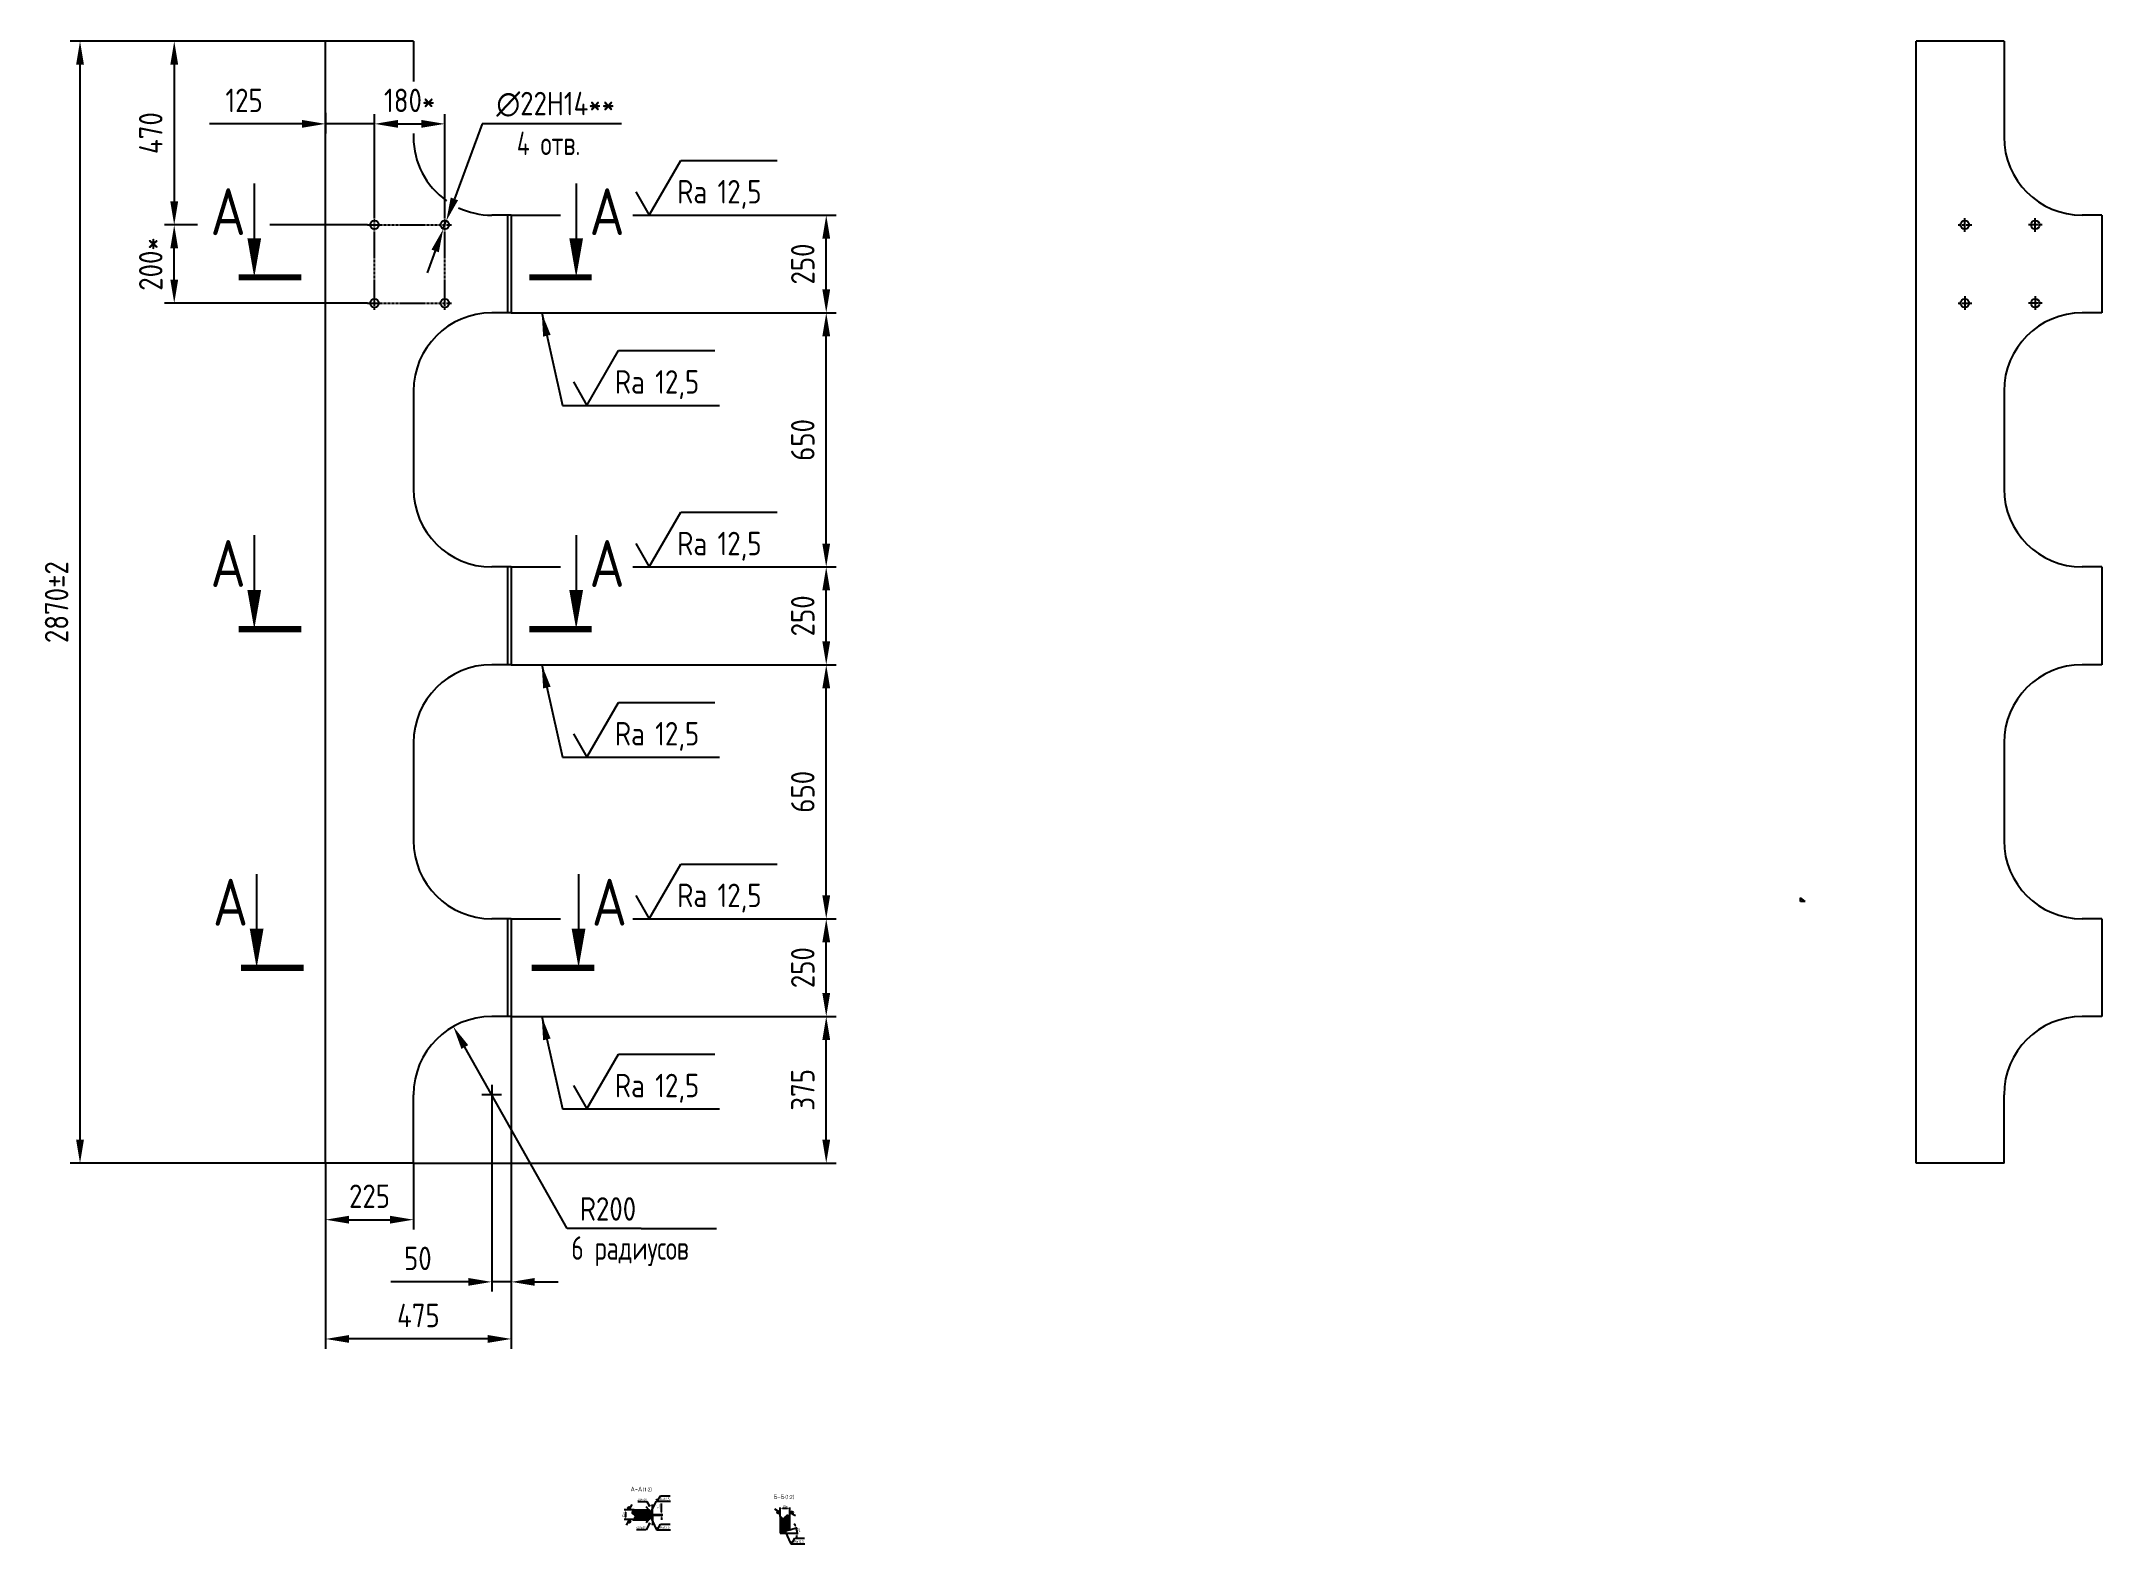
# Model space of a CAD drawing. Header units: millimetres. Extents: x 4691 to 9962, y 715 to 4559.
import ezdxf
from ezdxf.enums import TextEntityAlignment as Align

# ---------------------------------------------------------------- set-up
doc = ezdxf.new("R2010")
doc.units = ezdxf.units.MM
doc.header["$LTSCALE"] = 0.2
doc.linetypes.add('CENTER', pattern=[50.8, 31.75, -6.35, 6.35, -6.35])
for name, color, linetype in [('Bord', 1, 'Continuous'), ('Cen', 5, 'CENTER'), ('Cont', 6, 'Continuous'), ('Dim', 7, 'Continuous'), ('Hatch', 2, 'Continuous'), ('Text', 3, 'Continuous'), ('Textb', 6, 'Continuous')]:
    doc.layers.add(name, color=color, linetype=linetype)
doc.layers.add('Размеры(AM_5)', color=92, linetype='Continuous', lineweight=18)
doc.styles.add('Style1', font='romans.shx', dxfattribs={"width": 0.8})
doc.dimstyles.new('Anqular-2', dxfattribs={"dimscale": 2, "dimtxt": 3, "dimasz": 3, "dimexe": 1.25, "dimexo": 0, "dimgap": 1, "dimtad": 2, "dimtoh": 1, "dimdec": 3, "dimtxsty": 'Style1', "dimcen": 2.5, "dimclrt": 3, "dimadec": 0, "dimazin": 0, "dimtfac": 1, "dimtdec": 3, "dimtmove": 1, "dimatfit": 3, "dimfxl": 1, "dimarcsym": 0})
doc.dimstyles.new('Anqular-2$2', dxfattribs={"dimscale": 2, "dimtxt": 3, "dimasz": 3, "dimexe": 1.25, "dimexo": 0, "dimgap": 1, "dimtad": 2, "dimtoh": 1, "dimdec": 3, "dimtxsty": 'Style1', "dimcen": 2.5, "dimclrt": 3, "dimadec": 0, "dimazin": 0, "dimtfac": 1, "dimtdec": 3, "dimtmove": 1, "dimatfit": 3, "dimfxl": 1, "dimarcsym": 0})
doc.dimstyles.new('DIA20', dxfattribs={"dimscale": 20, "dimtxt": 3, "dimasz": 3, "dimexe": 0.18, "dimexo": 0.0625, "dimgap": 1, "dimtad": 1, "dimtih": 1, "dimtoh": 1, "dimdec": 0, "dimdsep": 46, "dimtxsty": 'Style1', "dimcen": 0, "dimclrt": 3, "dimadec": 0, "dimazin": 0, "dimtfac": 1, "dimtdec": 0, "dimtmove": 0, "dimatfit": 3, "dimfxl": 1, "dimtolj": 1, "dimarcsym": 0})
doc.dimstyles.new('Lin20', dxfattribs={"dimscale": 20, "dimtxt": 3, "dimasz": 3, "dimexe": 1.25, "dimexo": 0, "dimgap": 1.5, "dimtad": 1, "dimtxsty": 'Style1', "dimcen": 2.5, "dimclrt": 3, "dimadec": 0, "dimazin": 0, "dimtfac": 1, "dimtmove": 0, "dimatfit": 3, "dimldrblk": 'DOT', "dimfxl": 1, "dimarcsym": 0})
doc.dimstyles.new('LIN_2', dxfattribs={"dimscale": 2, "dimtxt": 3, "dimasz": 3, "dimexe": 1.5, "dimexo": 0, "dimgap": 1.48, "dimtad": 1, "dimdec": 4, "dimrnd": 1, "dimdsep": 46, "dimtxsty": 'Style1', "dimcen": 0, "dimdle": 2, "dimclrd": 256, "dimclrt": 3, "dimadec": 0, "dimazin": 0, "dimtfac": 0.666667, "dimtdec": 4, "dimtmove": 0, "dimatfit": 3, "dimfxl": 1, "dimtvp": 0.833333, "dimtolj": 1, "dimtzin": 0, "dimarcsym": 0})
doc.dimstyles.new('Rad-20', dxfattribs={"dimscale": 20, "dimtxt": 3, "dimasz": 3, "dimexe": 1.25, "dimexo": 0, "dimgap": 1, "dimtad": 1, "dimtoh": 1, "dimdec": 3, "dimtxsty": 'Style1', "dimcen": 2.5, "dimclrt": 3, "dimadec": 0, "dimazin": 0, "dimtfac": 1, "dimtdec": 3, "dimtmove": 1, "dimatfit": 1, "dimfxl": 1, "dimarcsym": 0})

# ---------------------------------------------------------------- blocks, each defined once
blk = doc.blocks.new('ZNAK02')
at = {"layer": 'Textb', "style": 'Style1', "width": 0.8}
blk.add_attdef('А-А', text='', height=6, dxfattribs=at).set_placement((13.9, -0.1), align=Align.RIGHT)
blk.add_attdef('SC(1)', (14.9, -0.1), '', height=5, dxfattribs=at)
blk = doc.blocks.new('*D14')
at = {"layer": 'Defpoints', "color": 0, "transparency": 16777216}
for p in [(4790.8, 4558.7), (5418.7, 4558.7), (5418.7, 1688.7)]:
    blk.add_point(p, dxfattribs=at)
at = {"layer": 'Dim', "color": 0, "lineweight": -2, "transparency": 16777216}
for p, q in [((5418.7, 4558.7), (4765.8, 4558.7)), ((4790.8, 1748.7), (4790.8, 4498.7)), ((5418.7, 1688.7), (4765.8, 1688.7))]:
    blk.add_line(p, q, dxfattribs=at)
at = {"layer": 'Dim', "color": 0, "transparency": 16777216}
for points in [[(4780.8, 4498.7), (4800.8, 4498.7), (4790.8, 4558.7)], [(4780.8, 1748.7), (4800.8, 1748.7), (4790.8, 1688.7)]]:
    blk.add_solid(points, dxfattribs=at)
at = {"layer": 'Dim', "color": 3, "transparency": 16777216, "insert": (4730.8, 3123.7), "char_height": 60, "attachment_point": 5, "rotation": 90, "style": 'Style1'}
blk.add_mtext('2870%%p2', dxfattribs=at)
blk = doc.blocks.new('_Dot')
at = {"color": 0, "linetype": 'ByBlock', "lineweight": -2}
blk.add_line((-0.5, 0), (-1, 0), dxfattribs=at)
at = {"color": 0, "linetype": 'ByBlock', "const_width": 0.5}
blk.add_lwpolyline([(-0.25, 0, 1), (0.25, 0, 1)], format="xyb", close=True, dxfattribs=at)
blk = doc.blocks.new('razrez07')
at = {"layer": 'Text'}
blk.add_lwpolyline([(0, 12), (0, 5)], dxfattribs=at)
blk.add_lwpolyline([(0, 0, 0, 1.76, 0), (0, 5, 1.76, 1.76, 0)], format="xyseb", dxfattribs=at)
at = {"layer": 'Text', "const_width": 0.8}
blk.add_lwpolyline([(-2, 0), (6, 0)], dxfattribs=at)
at = {"layer": 'Textb', "style": 'Style1', "width": 0.8}
blk.add_attdef('А', (-5.59, 5.4), '', height=6, dxfattribs=at)
blk = doc.blocks.new('razrez08')
at = {"layer": 'Text'}
blk.add_lwpolyline([(0, 12), (0, 5)], dxfattribs=at)
blk.add_lwpolyline([(0, 0, 0, 1.76, 0), (0, 5, 1.76, 1.76, 0)], format="xyseb", dxfattribs=at)
at = {"layer": 'Text', "const_width": 0.8}
blk.add_lwpolyline([(2, 0), (-6, 0)], dxfattribs=at)
at = {"layer": 'Textb', "style": 'Style1', "width": 0.8}
blk.add_attdef('А', (1.7, 5.4), '', height=6, dxfattribs=at)
blk = doc.blocks.new('*D15')
at = {"layer": 'Defpoints', "color": 0, "transparency": 16777216}
for p in [(5893.7, 2063.7), (6699.4, 2063.7), (5643.7, 1688.7)]:
    blk.add_point(p, dxfattribs=at)
at = {"layer": 'Dim', "color": 0, "lineweight": -2, "transparency": 16777216}
for p, q in [((5893.7, 2063.7), (6724.4, 2063.7)), ((6699.4, 1748.7), (6699.4, 2003.7)), ((5643.7, 1688.7), (6724.4, 1688.7))]:
    blk.add_line(p, q, dxfattribs=at)
at = {"layer": 'Dim', "color": 0, "transparency": 16777216}
for points in [[(6689.4, 2003.7), (6709.4, 2003.7), (6699.4, 2063.7)], [(6689.4, 1748.7), (6709.4, 1748.7), (6699.4, 1688.7)]]:
    blk.add_solid(points, dxfattribs=at)
at = {"layer": 'Dim', "color": 3, "transparency": 16777216, "insert": (6639.4, 1876.2), "char_height": 60, "attachment_point": 5, "rotation": 90, "style": 'Style1'}
blk.add_mtext('375', dxfattribs=at)
blk = doc.blocks.new('*D16')
at = {"layer": 'Defpoints', "color": 0, "transparency": 16777216}
for p in [(6204.7, 2313.7), (6699.4, 2313.7), (5893.7, 2063.7)]:
    blk.add_point(p, dxfattribs=at)
at = {"layer": 'Dim', "color": 0, "lineweight": -2, "transparency": 16777216}
for p, q in [((6204.7, 2313.7), (6724.4, 2313.7)), ((6699.4, 2123.7), (6699.4, 2253.7)), ((5893.7, 2063.7), (6724.4, 2063.7))]:
    blk.add_line(p, q, dxfattribs=at)
at = {"layer": 'Dim', "color": 0, "transparency": 16777216}
for points in [[(6689.4, 2253.7), (6709.4, 2253.7), (6699.4, 2313.7)], [(6689.4, 2123.7), (6709.4, 2123.7), (6699.4, 2063.7)]]:
    blk.add_solid(points, dxfattribs=at)
at = {"layer": 'Dim', "color": 3, "transparency": 16777216, "insert": (6639.4, 2188.7), "char_height": 60, "attachment_point": 5, "rotation": 90, "style": 'Style1'}
blk.add_mtext('250', dxfattribs=at)
blk = doc.blocks.new('*D17')
at = {"layer": 'Defpoints', "color": 0, "transparency": 16777216}
for p in [(5893.7, 2963.7), (6699.4, 2963.7), (6204.7, 2313.7)]:
    blk.add_point(p, dxfattribs=at)
at = {"layer": 'Dim', "color": 0, "lineweight": -2, "transparency": 16777216}
for p, q in [((5893.7, 2963.7), (6724.4, 2963.7)), ((6699.4, 2373.7), (6699.4, 2903.7)), ((6204.7, 2313.7), (6724.4, 2313.7))]:
    blk.add_line(p, q, dxfattribs=at)
at = {"layer": 'Dim', "color": 0, "transparency": 16777216}
for points in [[(6689.4, 2903.7), (6709.4, 2903.7), (6699.4, 2963.7)], [(6689.4, 2373.7), (6709.4, 2373.7), (6699.4, 2313.7)]]:
    blk.add_solid(points, dxfattribs=at)
at = {"layer": 'Dim', "color": 3, "transparency": 16777216, "insert": (6639.4, 2638.7), "char_height": 60, "attachment_point": 5, "rotation": 90, "style": 'Style1'}
blk.add_mtext('650', dxfattribs=at)
blk = doc.blocks.new('*D18')
at = {"layer": 'Defpoints', "color": 0, "transparency": 16777216}
for p in [(6204.7, 3213.7), (6699.4, 3213.7), (5893.7, 2963.7)]:
    blk.add_point(p, dxfattribs=at)
at = {"layer": 'Dim', "color": 0, "lineweight": -2, "transparency": 16777216}
for p, q in [((6204.7, 3213.7), (6724.4, 3213.7)), ((6699.4, 3023.7), (6699.4, 3153.7)), ((5893.7, 2963.7), (6724.4, 2963.7))]:
    blk.add_line(p, q, dxfattribs=at)
at = {"layer": 'Dim', "color": 0, "transparency": 16777216}
for points in [[(6689.4, 3153.7), (6709.4, 3153.7), (6699.4, 3213.7)], [(6689.4, 3023.7), (6709.4, 3023.7), (6699.4, 2963.7)]]:
    blk.add_solid(points, dxfattribs=at)
at = {"layer": 'Dim', "color": 3, "transparency": 16777216, "insert": (6639.4, 3088.7), "char_height": 60, "attachment_point": 5, "rotation": 90, "style": 'Style1'}
blk.add_mtext('250', dxfattribs=at)
blk = doc.blocks.new('*D19')
at = {"layer": 'Defpoints', "color": 0, "transparency": 16777216}
for p in [(5893.7, 3863.7), (6699.4, 3863.7), (6204.7, 3213.7)]:
    blk.add_point(p, dxfattribs=at)
at = {"layer": 'Dim', "color": 0, "lineweight": -2, "transparency": 16777216}
for p, q in [((5893.7, 3863.7), (6724.4, 3863.7)), ((6699.4, 3273.7), (6699.4, 3803.7)), ((6204.7, 3213.7), (6724.4, 3213.7))]:
    blk.add_line(p, q, dxfattribs=at)
at = {"layer": 'Dim', "color": 0, "transparency": 16777216}
for points in [[(6689.4, 3803.7), (6709.4, 3803.7), (6699.4, 3863.7)], [(6689.4, 3273.7), (6709.4, 3273.7), (6699.4, 3213.7)]]:
    blk.add_solid(points, dxfattribs=at)
at = {"layer": 'Dim', "color": 3, "transparency": 16777216, "insert": (6639.4, 3538.7), "char_height": 60, "attachment_point": 5, "rotation": 90, "style": 'Style1'}
blk.add_mtext('650', dxfattribs=at)
blk = doc.blocks.new('*D20')
at = {"layer": 'Defpoints', "color": 0, "transparency": 16777216}
for p in [(6204.7, 4113.7), (6699.4, 4113.7), (5893.7, 3863.7)]:
    blk.add_point(p, dxfattribs=at)
at = {"layer": 'Dim', "color": 0, "lineweight": -2, "transparency": 16777216}
for p, q in [((6204.7, 4113.7), (6724.4, 4113.7)), ((6699.4, 3923.7), (6699.4, 4053.7)), ((5893.7, 3863.7), (6724.4, 3863.7))]:
    blk.add_line(p, q, dxfattribs=at)
at = {"layer": 'Dim', "color": 0, "transparency": 16777216}
for points in [[(6689.4, 4053.7), (6709.4, 4053.7), (6699.4, 4113.7)], [(6689.4, 3923.7), (6709.4, 3923.7), (6699.4, 3863.7)]]:
    blk.add_solid(points, dxfattribs=at)
at = {"layer": 'Dim', "color": 3, "transparency": 16777216, "insert": (6639.4, 3988.7), "char_height": 60, "attachment_point": 5, "rotation": 90, "style": 'Style1'}
blk.add_mtext('250', dxfattribs=at)
blk = doc.blocks.new('*D21')
at = {"layer": 'Defpoints', "color": 0, "transparency": 16777216}
for p in [(5418.7, 1687.4), (5643.7, 1688.7), (5643.7, 1544)]:
    blk.add_point(p, dxfattribs=at)
at = {"layer": 'Dim', "color": 0, "lineweight": -2, "transparency": 16777216}
for p, q in [((5418.7, 1687.4), (5418.7, 1519)), ((5643.7, 1688.7), (5643.7, 1519)), ((5478.7, 1544), (5583.7, 1544))]:
    blk.add_line(p, q, dxfattribs=at)
at = {"layer": 'Dim', "color": 0, "transparency": 16777216}
for points in [[(5478.7, 1554), (5478.7, 1534), (5418.7, 1544)], [(5583.7, 1554), (5583.7, 1534), (5643.7, 1544)]]:
    blk.add_solid(points, dxfattribs=at)
at = {"layer": 'Dim', "color": 3, "transparency": 16777216, "insert": (5531.2, 1604), "char_height": 60, "attachment_point": 5, "style": 'Style1'}
blk.add_mtext('225', dxfattribs=at)
blk = doc.blocks.new('*D22')
at = {"layer": 'Defpoints', "color": 0, "transparency": 16777216}
for p in [(5893.7, 2063.7), (5843.7, 1888.7), (5843.7, 1384.9)]:
    blk.add_point(p, dxfattribs=at)
at = {"layer": 'Dim', "color": 0, "lineweight": -2, "transparency": 16777216}
for p, q in [((5893.7, 2063.7), (5893.7, 1359.9)), ((5843.7, 1888.7), (5843.7, 1359.9)), ((5783.7, 1384.9), (5586, 1384.9)), ((5893.7, 1384.9), (5843.7, 1384.9)), ((5953.7, 1384.9), (6013.7, 1384.9))]:
    blk.add_line(p, q, dxfattribs=at)
at = {"layer": 'Dim', "color": 0, "transparency": 16777216}
for points in [[(5783.7, 1394.9), (5783.7, 1374.9), (5843.7, 1384.9)], [(5953.7, 1394.9), (5953.7, 1374.9), (5893.7, 1384.9)]]:
    blk.add_solid(points, dxfattribs=at)
at = {"layer": 'Dim', "color": 3, "transparency": 16777216, "insert": (5654.8, 1444.9), "char_height": 60, "attachment_point": 5, "style": 'Style1'}
blk.add_mtext('50', dxfattribs=at)
blk = doc.blocks.new('*D23')
at = {"layer": 'Defpoints', "color": 0, "transparency": 16777216}
for p in [(5893.7, 2063.7), (5418.7, 1688.7), (5418.7, 1238.9)]:
    blk.add_point(p, dxfattribs=at)
at = {"layer": 'Dim', "color": 0, "lineweight": -2, "transparency": 16777216}
for p, q in [((5893.7, 2063.7), (5893.7, 1213.9)), ((5418.7, 1688.7), (5418.7, 1213.9)), ((5833.7, 1238.9), (5478.7, 1238.9))]:
    blk.add_line(p, q, dxfattribs=at)
at = {"layer": 'Dim', "color": 0, "transparency": 16777216}
for points in [[(5478.7, 1248.9), (5478.7, 1228.9), (5418.7, 1238.9)], [(5833.7, 1248.9), (5833.7, 1228.9), (5893.7, 1238.9)]]:
    blk.add_solid(points, dxfattribs=at)
at = {"layer": 'Dim', "color": 3, "transparency": 16777216, "insert": (5656.2, 1298.9), "char_height": 60, "attachment_point": 5, "style": 'Style1'}
blk.add_mtext('475', dxfattribs=at)
blk = doc.blocks.new('*D24')
at = {"layer": 'Defpoints', "color": 0, "transparency": 16777216}
for p in [(5745.5, 2038), (5843.7, 1863.7)]:
    blk.add_point(p, dxfattribs=at)
at = {"layer": 'Dim', "color": 0, "lineweight": -2, "transparency": 16777216}
for p, q in [((6036.6, 1521.5), (5775, 1985.7)), ((6225.7, 1521.5), (6036.6, 1521.5))]:
    blk.add_line(p, q, dxfattribs=at)
at = {"layer": 'Dim', "color": 0, "transparency": 16777216}
blk.add_solid([(5783.7, 1990.6), (5766.3, 1980.8), (5745.5, 2038)], dxfattribs=at)
at = {"layer": 'Dim', "color": 3, "transparency": 16777216, "insert": (6141.1, 1571.5), "char_height": 60, "attachment_point": 5, "style": 'Style1'}
blk.add_mtext('R200', dxfattribs=at)
blk = doc.blocks.new('*D25')
at = {"layer": 'Defpoints', "color": 0, "transparency": 16777216}
for p in [(5418.7, 4558.7), (5031.7, 4088.7), (5091.5, 4088.7)]:
    blk.add_point(p, dxfattribs=at)
at = {"layer": 'Dim', "color": 0, "lineweight": -2, "transparency": 16777216}
for p, q in [((5418.7, 4558.7), (5006.7, 4558.7)), ((5031.7, 4498.7), (5031.7, 4148.7)), ((5091.5, 4088.7), (5006.7, 4088.7))]:
    blk.add_line(p, q, dxfattribs=at)
at = {"layer": 'Dim', "color": 0, "transparency": 16777216}
for points in [[(5021.7, 4498.7), (5041.7, 4498.7), (5031.7, 4558.7)], [(5021.7, 4148.7), (5041.7, 4148.7), (5031.7, 4088.7)]]:
    blk.add_solid(points, dxfattribs=at)
at = {"layer": 'Dim', "color": 3, "transparency": 16777216, "insert": (4971.7, 4323.7), "char_height": 60, "attachment_point": 5, "rotation": 90, "style": 'Style1'}
blk.add_mtext('470', dxfattribs=at)
blk = doc.blocks.new('*D26')
at = {"layer": 'Defpoints', "color": 0, "transparency": 16777216}
for p in [(5031.7, 4088.7), (5091.5, 4088.7), (5526.2, 3888.7)]:
    blk.add_point(p, dxfattribs=at)
at = {"layer": 'Dim', "color": 0, "lineweight": -2, "transparency": 16777216}
for p, q in [((5091.5, 4088.7), (5006.7, 4088.7)), ((5031.7, 3948.7), (5031.7, 4028.7)), ((5526.2, 3888.7), (5006.7, 3888.7))]:
    blk.add_line(p, q, dxfattribs=at)
at = {"layer": 'Dim', "color": 0, "transparency": 16777216}
for points in [[(5021.7, 4028.7), (5041.7, 4028.7), (5031.7, 4088.7)], [(5021.7, 3948.7), (5041.7, 3948.7), (5031.7, 3888.7)]]:
    blk.add_solid(points, dxfattribs=at)
at = {"layer": 'Dim', "color": 3, "transparency": 16777216, "insert": (4971.7, 3988.7), "char_height": 60, "attachment_point": 5, "rotation": 90, "style": 'Style1'}
blk.add_mtext('200*', dxfattribs=at)
blk = doc.blocks.new('*D27')
at = {"layer": 'Defpoints', "color": 0, "transparency": 16777216}
for p in [(5418.7, 4375.7), (5418.7, 4347.3), (5543.7, 4106.2)]:
    blk.add_point(p, dxfattribs=at)
at = {"layer": 'Dim', "color": 0, "lineweight": -2, "transparency": 16777216}
for p, q in [((5418.7, 4375.7), (5418.7, 4322.3)), ((5358.7, 4347.3), (5122.1, 4347.3)), ((5543.7, 4347.3), (5418.7, 4347.3)), ((5543.7, 4106.2), (5543.7, 4372.3)), ((5603.7, 4347.3), (5663.7, 4347.3))]:
    blk.add_line(p, q, dxfattribs=at)
at = {"layer": 'Dim', "color": 0, "transparency": 16777216}
for points in [[(5358.7, 4357.3), (5358.7, 4337.3), (5418.7, 4347.3)], [(5603.7, 4357.3), (5603.7, 4337.3), (5543.7, 4347.3)]]:
    blk.add_solid(points, dxfattribs=at)
at = {"layer": 'Dim', "color": 3, "transparency": 16777216, "insert": (5210.4, 4407.3), "char_height": 60, "attachment_point": 5, "style": 'Style1'}
blk.add_mtext('125', dxfattribs=at)
blk = doc.blocks.new('*D28')
at = {"layer": 'Defpoints', "color": 0, "transparency": 16777216}
for p in [(5723.7, 4347.3), (5543.7, 4106.2), (5723.7, 4106.2)]:
    blk.add_point(p, dxfattribs=at)
at = {"layer": 'Dim', "color": 0, "lineweight": -2, "transparency": 16777216}
for p, q in [((5543.7, 4106.2), (5543.7, 4372.3)), ((5603.7, 4347.3), (5663.7, 4347.3)), ((5723.7, 4106.2), (5723.7, 4372.3))]:
    blk.add_line(p, q, dxfattribs=at)
at = {"layer": 'Dim', "color": 0, "transparency": 16777216}
for points in [[(5603.7, 4357.3), (5603.7, 4337.3), (5543.7, 4347.3)], [(5663.7, 4357.3), (5663.7, 4337.3), (5723.7, 4347.3)]]:
    blk.add_solid(points, dxfattribs=at)
at = {"layer": 'Dim', "color": 3, "transparency": 16777216, "insert": (5633.7, 4407.3), "char_height": 60, "attachment_point": 5, "style": 'Style1'}
blk.add_mtext('180*', dxfattribs=at)
blk = doc.blocks.new('*D29')
at = {"layer": 'Defpoints', "color": 0, "transparency": 16777216}
for p in [(5719.9, 4078.4), (5727.5, 4099)]:
    blk.add_point(p, dxfattribs=at)
at = {"layer": 'Dim', "color": 0, "lineweight": -2, "transparency": 16777216}
for p, q in [((5819.3, 4347.3), (5748.3, 4155.3)), ((6175.3, 4347.3), (5819.3, 4347.3)), ((5719.9, 4078.4), (5727.5, 4099)), ((5699.1, 4022.1), (5678.3, 3965.9))]:
    blk.add_line(p, q, dxfattribs=at)
at = {"layer": 'Dim', "color": 0, "transparency": 16777216}
for points in [[(5738.9, 4158.8), (5757.7, 4151.9), (5727.5, 4099)], [(5689.7, 4025.6), (5708.4, 4018.7), (5719.9, 4078.4)]]:
    blk.add_solid(points, dxfattribs=at)
at = {"layer": 'Dim', "color": 3, "transparency": 16777216, "insert": (6007.3, 4397.3), "char_height": 60, "attachment_point": 5, "style": 'Style1'}
blk.add_mtext('\\A1;∅22H14**', dxfattribs=at)
blk = doc.blocks.new('*D30')
at = {"layer": 'Defpoints', "color": 0, "transparency": 16777216}
for p in [(6207.9, 801.6), (6185.7, 776.6), (6204.8, 776.6)]:
    blk.add_point(p, dxfattribs=at)
at = {"layer": 'Dim', "color": 0, "lineweight": -2, "transparency": 16777216}
for p, q in [((6207.9, 801.6), (6182.7, 801.6)), ((6204.8, 776.6), (6182.7, 776.6))]:
    blk.add_line(p, q, dxfattribs=at)
at = {"layer": 'Dim', "lineweight": -2, "transparency": 16777216}
blk.add_line((6185.7, 795.6), (6185.7, 782.6), dxfattribs=at)
at = {"layer": 'Dim', "transparency": 16777216}
for points in [[(6184.7, 795.6), (6186.7, 795.6), (6185.7, 801.6)], [(6184.7, 782.6), (6186.7, 782.6), (6185.7, 776.6)]]:
    blk.add_solid(points, dxfattribs=at)
at = {"layer": 'Dim', "color": 3, "transparency": 16777216, "insert": (6179.7, 789.1), "char_height": 6, "attachment_point": 5, "rotation": 90, "style": 'Style1'}
blk.add_mtext('\\A1;25*', dxfattribs=at)
blk = doc.blocks.new('sherISO_09')
at = {"layer": 'Text'}
for q in [(-1.7, 3), (4, 7)]:
    blk.add_line((0, 0), q, dxfattribs=at)
blk.add_circle((0, 2.7), 1.35, dxfattribs=at)
blk = doc.blocks.new('*D32')
at = {"layer": 'Defpoints', "color": 0, "transparency": 16777216}
for p in [(6255.4, 790.1), (6255.4, 788.1), (6278.4, 790.1)]:
    blk.add_point(p, dxfattribs=at)
at = {"layer": 'Dim', "lineweight": -2, "transparency": 16777216}
for p, q in [((6278.4, 796.1), (6278.4, 818.1)), ((6278.4, 788.1), (6278.4, 790.1)), ((6278.4, 782.1), (6278.4, 776.1))]:
    blk.add_line(p, q, dxfattribs=at)
at = {"layer": 'Dim', "color": 0, "lineweight": -2, "transparency": 16777216}
for p, q in [((6255.4, 790.1), (6281.4, 790.1)), ((6255.4, 788.1), (6281.4, 788.1))]:
    blk.add_line(p, q, dxfattribs=at)
at = {"layer": 'Dim', "transparency": 16777216}
for points in [[(6277.4, 796.1), (6279.4, 796.1), (6278.4, 790.1)], [(6277.4, 782.1), (6279.4, 782.1), (6278.4, 788.1)]]:
    blk.add_solid(points, dxfattribs=at)
at = {"layer": 'Dim', "color": 3, "transparency": 16777216, "insert": (6270.5, 810.1), "char_height": 6, "attachment_point": 5, "rotation": 90, "style": 'Style1'}
blk.add_mtext('\\A1;\\A1;2{\\H0.7x;\\S+1^ -2;}', dxfattribs=at)
blk = doc.blocks.new('*D33')
at = {"layer": 'Defpoints', "color": 0, "transparency": 16777216}
for p in [(6245.7, 801.6), (6250.1, 812.5), (6255.4, 790.1), (6255.4, 790.1), (6255.4, 788.1)]:
    blk.add_point(p, dxfattribs=at)
at = {"layer": 'Dim', "color": 0, "lineweight": -2, "transparency": 16777216}
for p, q in [((6241.5, 822.1), (6217.3, 822.1)), ((6245.7, 801.6), (6239, 809.6)), ((6247.5, 811.7), (6241.5, 822.1)), ((6255.4, 790.1), (6255.4, 815.6))]:
    blk.add_line(p, q, dxfattribs=at)
blk.add_arc((6255.4, 790.1), 23, 104.9721, 115.0279, dxfattribs=at)
at = {"layer": 'Dim', "color": 0, "transparency": 16777216}
for points in [[(6246.2, 810.1), (6245.1, 811.8), (6240.6, 807.7)], [(6249.3, 813.3), (6249.5, 811.3), (6255.4, 813.1)]]:
    blk.add_solid(points, dxfattribs=at)
at = {"layer": 'Dim', "color": 3, "transparency": 16777216, "insert": (6228.4, 827.1), "char_height": 6, "attachment_point": 5, "style": 'Style1'}
blk.add_mtext('40°%%p2%%d', dxfattribs=at)
blk = doc.blocks.new('*D34')
at = {"layer": 'Defpoints', "color": 0, "transparency": 16777216}
for p in [(6245.7, 776.6), (6250.1, 765.7), (6255.4, 790.1), (6255.4, 788.1), (6255.4, 788.1)]:
    blk.add_point(p, dxfattribs=at)
at = {"layer": 'Dim', "color": 0, "lineweight": -2, "transparency": 16777216}
for p, q in [((6238.5, 750.8), (6214.3, 750.8)), ((6247.5, 766.4), (6238.5, 750.8)), ((6245.7, 776.6), (6239, 768.5)), ((6255.4, 788.1), (6255.4, 762.5))]:
    blk.add_line(p, q, dxfattribs=at)
blk.add_arc((6255.4, 788.1), 23, 244.9721, 255.0279, dxfattribs=at)
at = {"layer": 'Dim', "color": 0, "transparency": 16777216}
for points in [[(6245.1, 766.4), (6246.2, 768), (6240.6, 770.4)], [(6249.5, 766.8), (6249.3, 764.8), (6255.4, 765)]]:
    blk.add_solid(points, dxfattribs=at)
at = {"layer": 'Dim', "color": 3, "transparency": 16777216, "insert": (6225.4, 755.8), "char_height": 6, "attachment_point": 5, "style": 'Style1'}
blk.add_mtext('40°%%p2%%d', dxfattribs=at)
blk = doc.blocks.new('sherISO_01')
at = {"layer": 'Text'}
blk.add_line((4.04, 7), (16.36, 7), dxfattribs=at)
blk.add_lwpolyline([(-1.73, 3), (0, 0), (4.04, 7)], dxfattribs=at)
at = {"layer": 'Text', "style": 'Style1', "width": 0.8}
blk.add_text('Ra', height=3, dxfattribs=at).set_placement((3.58, 1.5))
blk.add_attdef('12,5', (8.73, 1.5), '', height=3, dxfattribs=at)
blk = doc.blocks.new('*D38')
at = {"layer": 'Defpoints', "color": 0, "transparency": 16777216}
for p in [(6581.6, 742.4), (6581.6, 742.4), (6585.4, 742.4), (6606.6, 750.4), (6624.6, 746.8)]:
    blk.add_point(p, dxfattribs=at)
at = {"layer": 'Размеры(AM_5)', "color": 0, "linetype": 'ByBlock', "lineweight": -2, "transparency": 16777216}
for p, q in [((6585.4, 742.4), (6627.3, 742.4)), ((6606.6, 750.4), (6625.2, 756.3))]:
    blk.add_line(p, q, dxfattribs=at)
for start, end in [(25.7118, 33.6789), (360, 17.7447), (344.0657, 352.0329)]:
    blk.add_arc((6581.6, 742.4), 43.2, start, end, dxfattribs=at)
at = {"layer": 'Размеры(AM_5)', "color": 0, "transparency": 16777216}
for points in [[(6621.5, 761.5), (6619.6, 760.7), (6622.8, 755.5)], [(6623.4, 736.4), (6625.4, 736.3), (6624.8, 742.4)]]:
    blk.add_solid(points, dxfattribs=at)
at = {"layer": 'Размеры(AM_5)', "color": 3, "transparency": 16777216, "insert": (6629.3, 749.8), "char_height": 6, "attachment_point": 5, "rotation": 278.8723, "style": 'Style1'}
blk.add_mtext('18°', dxfattribs=at)
blk = doc.blocks.new('*D39')
at = {"layer": 'Defpoints', "color": 0, "transparency": 16777216}
for p in [(6581.6, 804.8), (6581.6, 785.6), (6606.6, 782.5)]:
    blk.add_point(p, dxfattribs=at)
at = {"layer": 'Dim', "color": 0, "lineweight": -2, "transparency": 16777216}
for p, q in [((6581.6, 785.6), (6581.6, 807.8)), ((6606.6, 782.5), (6606.6, 807.8))]:
    blk.add_line(p, q, dxfattribs=at)
at = {"layer": 'Dim', "lineweight": -2, "transparency": 16777216}
blk.add_line((6600.6, 804.8), (6587.6, 804.8), dxfattribs=at)
at = {"layer": 'Dim', "transparency": 16777216}
for points in [[(6587.6, 805.8), (6587.6, 803.8), (6581.6, 804.8)], [(6600.6, 805.8), (6600.6, 803.8), (6606.6, 804.8)]]:
    blk.add_solid(points, dxfattribs=at)
at = {"layer": 'Dim', "color": 3, "transparency": 16777216, "insert": (6594.1, 810.7), "char_height": 6, "attachment_point": 5, "style": 'Style1'}
blk.add_mtext('\\A1;25*', dxfattribs=at)

msp = doc.modelspace()

# ---------------------------------------------------------------- hatches: boundary and pattern name
at = {"layer": 'Hatch'}
h = msp.add_hatch(dxfattribs=at)
h.set_pattern_fill('ANSI31', color=256)
h.set_pattern_definition([(45, (652.7876, 67.3917), (-2.245064, 2.245064), [])])
edge = h.paths.add_edge_path()
edge.add_line((6245.71844, 776.56094), (6255.36809, 788.06094))
edge.add_line((6255.36809, 788.06094), (6255.36809, 790.06094))
edge.add_line((6255.36809, 790.06094), (6245.71844, 801.56094))
edge.add_line((6245.71844, 801.56094), (6207.898, 801.56094))
edge.add_spline(control_points=[(6207.898, 801.56094), (6205.01676, 798.75199), (6198.57176, 792.4687), (6216.69471, 786.45938), (6208.76646, 779.84112), (6204.83703, 776.56094)], knot_values=[0, 0, 0, 0, 9.3957207407, 21.0171545676, 32.4369720899, 32.4369720899, 32.4369720899, 32.4369720899], degree=3, periodic=0)
edge.add_line((6204.83703, 776.56094), (6245.71844, 776.56094))
h = msp.add_hatch(dxfattribs=at)
h.set_pattern_fill('ANSI31', color=256)
edge = h.paths.add_edge_path()
edge.add_spline(control_points=[(6606.64442, 782.51841), (6603.83547, 785.39964), (6597.55217, 791.84465), (6591.54286, 773.7217), (6584.92459, 781.64994), (6581.64442, 785.57938)], knot_values=[0, 0, 0, 0, 9.3957207407, 21.0171545676, 32.4369720899, 32.4369720899, 32.4369720899, 32.4369720899], degree=3, periodic=0)
edge.add_line((6581.64442, 785.57938), (6581.64442, 742.35281))
edge.add_line((6581.64442, 742.35281), (6606.64442, 750.35281))
edge.add_line((6606.64442, 750.35281), (6606.64442, 782.51841))

# ---------------------------------------------------------------- linework, layer by layer
at = {"layer": 'Bord'}
for points in [[(6207.898, 801.56094), (6205.01676, 798.75199), (6198.57176, 792.4687), (6216.69471, 786.45938), (6208.76646, 779.84112), (6204.83703, 776.56094)], [(6606.64442, 782.51841), (6603.83547, 785.39964), (6597.55217, 791.84465), (6591.54286, 773.7217), (6584.92459, 781.64994), (6581.64442, 785.57938)]]:
    msp.add_open_spline(points, degree=3, knots=[0, 0, 0, 0, 9.3957207407, 21.0171545676, 32.4369720899, 32.4369720899, 32.4369720899, 32.4369720899], dxfattribs=at)
at = {"layer": 'Cen'}
for p, q in [((5526.19848, 4088.73285), (5741.19848, 4088.73285)), ((5543.69848, 3871.23285), (5543.69848, 4106.23285)), ((5723.69848, 3871.23285), (5723.69848, 4106.23285)), ((9594.43897, 4088.73285), (9629.43897, 4088.73285)), ((9611.93897, 4071.23285), (9611.93897, 4106.23285)), ((9809.43897, 4088.73285), (9774.43897, 4088.73285)), ((9791.93897, 4071.23285), (9791.93897, 4106.23285)), ((9611.93897, 3906.23285), (9611.93897, 3871.23285)), ((9791.93897, 3906.23285), (9791.93897, 3871.23285)), ((5526.19848, 3888.73285), (5741.19848, 3888.73285)), ((9594.43897, 3888.73285), (9629.43897, 3888.73285)), ((9809.43897, 3888.73285), (9774.43897, 3888.73285))]:
    msp.add_line(p, q, dxfattribs=at)
at = {"layer": 'Cont'}
for p, q in [((5418.69848, 1688.73285), (5418.69848, 4558.73285)), ((5643.69848, 4558.73285), (5418.69848, 4558.73285)), ((5643.69848, 4558.73285), (5643.69848, 4455.46593)), ((9486.93897, 1688.73285), (9486.93897, 4558.73285)), ((9711.93897, 4558.73285), (9486.93897, 4558.73285)), ((9711.93897, 4558.73285), (9711.93897, 4313.73285)), ((5643.69848, 4322.28663), (5643.69848, 4313.73281)), ((5893.69848, 4113.73281), (5843.69848, 4113.73281)), ((5884.04888, 4113.73281), (5884.04888, 3863.73281)), ((5893.69848, 4113.73281), (5893.69848, 3863.73281)), ((9961.93897, 4113.73285), (9911.93897, 4113.73285)), ((9961.93897, 4113.73285), (9961.93897, 3863.73285)), ((5893.69848, 3863.73281), (5843.69848, 3863.73281)), ((9961.93897, 3863.73285), (9911.93897, 3863.73285)), ((5643.69848, 3663.73281), (5643.69848, 3413.73281)), ((9711.93897, 3663.73285), (9711.93897, 3413.73285)), ((5893.69848, 3213.73281), (5843.69848, 3213.73281)), ((5884.04888, 3213.73281), (5884.04888, 2963.73281)), ((5893.69848, 3213.73281), (5893.69848, 2963.73281)), ((9961.93897, 3213.73285), (9911.93897, 3213.73285)), ((9961.93897, 3213.73285), (9961.93897, 2963.73285)), ((5893.69848, 2963.73281), (5843.69848, 2963.73281)), ((9961.93897, 2963.73285), (9911.93897, 2963.73285)), ((5643.69848, 2763.73281), (5643.69848, 2513.73281)), ((9711.93897, 2763.73285), (9711.93897, 2513.73285)), ((9202.87088, 2357.82302), (9191.37088, 2367.47266)), ((9191.37088, 2357.82302), (9191.37088, 2367.47266)), ((9202.87088, 2357.82302), (9191.37088, 2357.82302)), ((5893.69848, 2313.73281), (5843.69848, 2313.73281)), ((5884.04888, 2313.73281), (5884.04888, 2063.73281)), ((5893.69848, 2313.73281), (5893.69848, 2063.73281)), ((9961.93897, 2313.73285), (9911.93897, 2313.73285)), ((9961.93897, 2313.73285), (9961.93897, 2063.73285)), ((5893.69848, 2063.73281), (5843.69848, 2063.73281)), ((9961.93897, 2063.73285), (9911.93897, 2063.73285)), ((5643.69848, 1688.73285), (5643.69848, 1863.73281)), ((9711.93897, 1688.73285), (9711.93897, 1863.73285)), ((5643.69848, 1688.73285), (5418.69848, 1688.73285)), ((9711.93897, 1688.73285), (9486.93897, 1688.73285)), ((6207.898, 801.56094), (6245.71844, 801.56094)), ((6255.36809, 790.06094), (6245.71844, 801.56094)), ((6204.83703, 776.56094), (6245.71844, 776.56094)), ((6255.36809, 788.06094), (6245.71844, 776.56094)), ((6255.36809, 788.06094), (6255.36809, 790.06094)), ((6581.64442, 785.57938), (6581.64442, 742.35281)), ((6606.64442, 750.35281), (6581.64442, 742.35281)), ((6581.64442, 742.35281), (6585.37946, 742.35281)), ((6606.64442, 750.35281), (6606.64442, 782.51841))]:
    msp.add_line(p, q, dxfattribs=at)
for centre in [(5543.69848, 4088.73285), (5723.69848, 4088.73285), (9611.93897, 4088.73285), (9791.93897, 4088.73285), (5543.69848, 3888.73285), (5723.69848, 3888.73285), (9611.93897, 3888.73285), (9791.93897, 3888.73285)]:
    msp.add_circle(centre, 11, dxfattribs=at)
for centre, start, end in [((5843.69848, 4313.73281), 180, 234.64042893), ((9911.93897, 4313.73285), 180, 270), ((5843.69848, 4313.73281), 244.89985998, 270), ((5843.69848, 3663.73281), 90, 180), ((9911.93897, 3663.73285), 90, 180), ((5843.69848, 3413.73281), 180, 270), ((9911.93897, 3413.73285), 180, 270), ((5843.69848, 2763.73281), 90, 180), ((9911.93897, 2763.73285), 90, 180), ((5843.69848, 2513.73281), 180, 270), ((9911.93897, 2513.73285), 180, 270), ((5843.69848, 1863.73281), 90, 180), ((9911.93897, 1863.73285), 90, 180)]:
    msp.add_arc(centre, 200, start, end, dxfattribs=at)
at = {"layer": 'Dim'}
for p, q in [((5893.69848, 4113.73281), (6019.85641, 4113.73281)), ((5526.19848, 4088.73285), (5276.32058, 4088.73285)), ((6024.85786, 3627.22091), (6426.53229, 3627.22091)), ((5893.69848, 3213.73281), (6019.85641, 3213.73281)), ((6024.85786, 2727.22091), (6426.53229, 2727.22091)), ((5893.69848, 2313.73281), (6019.85641, 2313.73281)), ((5868.69848, 1863.73281), (5818.69848, 1863.73281)), ((6024.85786, 1827.22091), (6426.53229, 1827.22091)), ((6225.69959, 1521.47578), (6419.12221, 1521.47578)), ((6264.82414, 823.51644), (6301.23541, 823.51644)), ((6264.82414, 750.83468), (6301.23541, 750.83468)), ((6608.42529, 714.87655), (6644.83656, 714.87655))]:
    msp.add_line(p, q, dxfattribs=at)

# ---------------------------------------------------------------- block references
for name, p, xscale, yscale, zscale, values in [('sherISO_01', (6246.61855, 4113.73281), 20, 20, 20, {'12,5': '12,5'}), ('razrez07', (5236.38841, 3954.76707), 20, 20, 20, {'А': 'А'}), ('razrez08', (6059.78858, 3954.76707), 20, 20, 20, {'А': 'А'}), ('sherISO_01', (6087.2006, 3627.22091), 20, 20, 20, {'12,5': '12,5'}), ('sherISO_01', (6246.61855, 3213.73281), 20, 20, 20, {'12,5': '12,5'}), ('razrez07', (5236.38841, 3054.76707), 20, 20, 20, {'А': 'А'}), ('razrez08', (6059.78858, 3054.76707), 20, 20, 20, {'А': 'А'}), ('sherISO_01', (6087.2006, 2727.22091), 20, 20, 20, {'12,5': '12,5'}), ('razrez07', (5242.48095, 2188.25352), 20, 20, 20, {'А': 'А'}), ('razrez08', (6065.88111, 2188.25352), 20, 20, 20, {'А': 'А'}), ('sherISO_01', (6246.61855, 2313.73281), 20, 20, 20, {'12,5': '12,5'}), ('sherISO_01', (6087.2006, 1827.22091), 20, 20, 20, {'12,5': '12,5'}), ('ZNAK02', (6200.945, 848.92347), 2, 2, 2, {'А-А': 'А-А', 'SC(1)': '(1:2)'}), ('sherISO_01', (6267.42943, 823.51644), 2, 2, 2, {'12,5': '12,5'}), ('ZNAK02', (6564.83446, 829.85017), 2, 2, 2, {'А-А': 'Б-Б', 'SC(1)': '(1:2)'}), ('sherISO_01', (6267.42943, 750.83468), 2, 2, 2, {'12,5': '12,5'}), ('sherISO_01', (6611.03058, 714.87655), 2, 2, 2, {'12,5': '12,5'})]:
    msp.add_blockref(name, p, dxfattribs=dict(at, xscale=xscale, yscale=yscale, zscale=zscale)).add_auto_attribs(values)
at = {"layer": 'Dim', "xscale": 2, "yscale": 2, "zscale": 2}
msp.add_blockref('sherISO_09', (6195.27867, 801.56094), dxfattribs=at)
for p, rotation in [((6581.64442, 795.13773), 89.99999999999999), ((6606.64442, 795.13773), 270), ((6195.27867, 776.56094), 180)]:
    msp.add_blockref('sherISO_09', p, dxfattribs=dict(at, rotation=rotation))

# ---------------------------------------------------------------- texts
at = {"layer": 'Dim', "color": 3, "style": 'Style1', "width": 0.7}
for s, p in [('4 отв.', (5908.03019, 4267.28663)), ('6 радиусов', (6047.41387, 1441.47578))]:
    msp.add_text(s, height=60, dxfattribs=at).set_placement(p)

# ---------------------------------------------------------------- dimensions: what is measured, and where the dimension line sits
at = {"layer": 'Dim'}
for base, p1, p2, text, dimstyle, picture, middle in [((4790.84046, 4558.73285), (5418.69848, 1688.73281), (5418.69848, 4558.73285), '<>%%p2', 'Lin20', '*D14', (4730.84046, 3123.73283)), ((6185.65934, 776.56094), (6207.898, 801.56094), (6204.83703, 776.56094), '<>*', 'LIN_2', '*D30', (6179.69934, 789.06094)), ((6278.35313, 790.06094), (6255.36809, 788.06094), (6255.36809, 790.06094), '\\A1;<>{\\H0.7x;\\S+1^ -2;}', 'LIN_2', '*D32', (6270.49313, 810.0838))]:
    dim = msp.add_linear_dim(base=base, p1=p1, p2=p2, angle=90, text=text, dimstyle=dimstyle, dxfattribs=at)
    dim.commit()
    dim.dimension.update_dxf_attribs({"geometry": picture, "text_midpoint": middle})
for base, p1, p2, picture, middle in [((5031.69472, 4088.73285), (5418.69848, 4558.73285), (5091.52513, 4088.73285), '*D25', (4971.69472, 4323.73285)), ((6699.40441, 4113.73281), (5893.69848, 3863.73281), (6204.65186, 4113.73281), '*D20', (6639.40441, 3988.73281)), ((6699.40441, 3863.73281), (6204.65186, 3213.73281), (5893.69848, 3863.73281), '*D19', (6639.40441, 3538.73281)), ((6699.40441, 3213.73281), (5893.69848, 2963.73281), (6204.65186, 3213.73281), '*D18', (6639.40441, 3088.73281)), ((6699.40441, 2963.73281), (6204.65186, 2313.73281), (5893.69848, 2963.73281), '*D17', (6639.40441, 2638.73281)), ((6699.40441, 2313.73281), (5893.69848, 2063.73281), (6204.65186, 2313.73281), '*D16', (6639.40441, 2188.73281)), ((6699.40441, 2063.73281), (5643.69848, 1688.73285), (5893.69848, 2063.73281), '*D15', (6639.40441, 1876.23283))]:
    dim = msp.add_linear_dim(base=base, p1=p1, p2=p2, angle=90, dimstyle='Lin20', dxfattribs=at)
    dim.commit()
    dim.dimension.update_dxf_attribs({"geometry": picture, "text_midpoint": middle})
for base, p1, p2, picture, middle in [((5418.69848, 4347.28663), (5543.69848, 4106.23285), (5418.69848, 4375.67405), '*D27', (5210.41277, 4407.28663)), ((5418.69848, 1238.86124), (5893.69848, 2063.73281), (5418.69848, 1688.73281), '*D23', (5656.19848, 1298.86124)), ((5843.69848, 1384.8884), (5893.69848, 2063.73281), (5843.69848, 1888.73281), '*D22', (5654.84134, 1444.8884)), ((5643.69848, 1543.98343), (5418.69848, 1687.35812), (5643.69848, 1688.73285), '*D21', (5531.19848, 1603.98343))]:
    dim = msp.add_linear_dim(base=base, p1=p1, p2=p2, dimstyle='Lin20', dxfattribs=at)
    dim.commit()
    dim.dimension.update_dxf_attribs({"geometry": picture, "text_midpoint": middle})
dim = msp.add_linear_dim(base=(5723.69848, 4347.28663), p1=(5543.69848, 4106.23285), p2=(5723.69848, 4106.23285), text='<>*', dimstyle='Lin20', dxfattribs=at)
dim.commit()
dim.dimension.update_dxf_attribs({"geometry": '*D28', "text_midpoint": (5633.69848, 4347.28663), "dimtype": 160})
dim = msp.add_diameter_dim_2p(p1=(5719.88284, 4078.41583), p2=(5727.51413, 4099.04986), text='<>H14**', dimstyle='DIA20', dxfattribs=at)
dim.commit()
dim.dimension.update_dxf_attribs({"geometry": '*D29', "text_midpoint": (6007.32201, 4347.28663), "dimtype": 163})
dim = msp.add_linear_dim(base=(5031.69472, 4088.73285), p1=(5526.19848, 3888.73285), p2=(5091.52513, 4088.73285), angle=90, text='<>*', dimstyle='Lin20', dxfattribs=at)
dim.commit()
dim.dimension.update_dxf_attribs({"geometry": '*D26', "text_midpoint": (5031.69472, 3988.73285), "dimtype": 160})
dim = msp.add_radius_dim(center=(5843.69848, 1863.73281), mpoint=(5745.51529, 2037.97419), dimstyle='Rad-20', dxfattribs=at)
dim.commit()
dim.dimension.update_dxf_attribs({"geometry": '*D24', "text_midpoint": (6036.55673, 1521.47578), "dimtype": 164})
for base, line1, line2, picture, middle in [((6250.05782, 812.46673), ((6255.36809, 788.06094), (6255.36809, 790.06094)), ((6255.36809, 790.06094), (6245.71844, 801.56094)), '*D33', (6228.40686, 827.09105)), ((6250.05782, 765.65515), ((6255.36809, 790.06094), (6255.36809, 788.06094)), ((6255.36809, 788.06094), (6245.71844, 776.56094)), '*D34', (6225.40686, 755.83468))]:
    dim = msp.add_angular_dim_2l(base=base, line1=line1, line2=line2, text='<>%%p2%%d', dimstyle='Anqular-2', dxfattribs=at)
    dim.commit()
    dim.dimension.update_dxf_attribs({"geometry": picture, "text_midpoint": middle})
dim = msp.add_linear_dim(base=(6581.64442, 804.75706), p1=(6606.64442, 782.51841), p2=(6581.64442, 785.57938), text='<>*', dimstyle='LIN_2', dxfattribs=at)
dim.commit()
dim.dimension.update_dxf_attribs({"geometry": '*D39', "text_midpoint": (6594.14442, 810.71706)})
at = {"layer": 'Размеры(AM_5)'}
dim = msp.add_angular_dim_2l(base=(6624.59843, 746.80296), line1=((6606.64442, 750.35281), (6581.64442, 742.35281)), line2=((6581.64442, 742.35281), (6585.37946, 742.35281)), dimstyle='Anqular-2$2', override={"dimpost": '', "dimarcsym": 1}, dxfattribs=at)
dim.commit()
dim.dimension.update_dxf_attribs({"geometry": '*D38', "text_midpoint": (6629.25179, 749.78437)})

# ---------------------------------------------------------------- leaders
at = {"layer": 'Dim'}
for points in [[(5971.72633, 3863.73281), (6024.85786, 3627.22091)], [(5971.72633, 2963.73281), (6024.85786, 2727.22091)], [(5971.72633, 2063.73281), (6024.85786, 1827.22091)]]:
    msp.add_leader(points, dimstyle='Rad-20', dxfattribs=at)
for points in [[(6250.54327, 795.81094), (6264.82414, 823.51644)], [(6250.54327, 782.31094), (6264.82414, 750.83468)], [(6594.14442, 746.35281), (6608.42529, 714.87655)]]:
    msp.add_leader(points, dimstyle='Anqular-2', override={"dimarcsym": 1}, dxfattribs=at)

doc.saveas('drawing.dxf')
